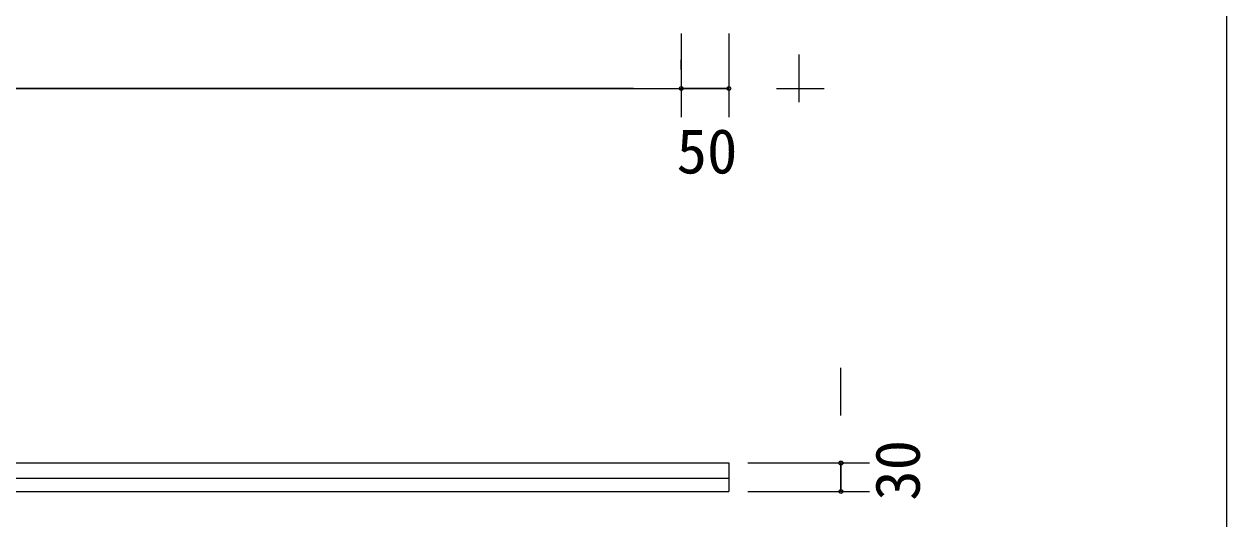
# Model space of a CAD drawing. Units: millimetres, scale not verified. Extents: x -2012 to 2012, y -1388 to 1388.
# Drawn here: x 750 to 2012, y 16 to 536 of the extents above; entities that cross this region are included whole.
import ezdxf
from ezdxf.enums import TextEntityAlignment as Align

# ---------------------------------------------------------------- set-up
doc = ezdxf.new("R2010")
doc.units = ezdxf.units.MM
doc.header["$LTSCALE"] = 8
doc.header["$PDMODE"] = 32
doc.header["$PDSIZE"] = 4
for name, color, linetype, lineweight in [('0-0_(2m)ﾒッｼュﾊﾟﾈﾙ', 7, 'Continuous', 9), ('0-1_0', 7, 'Continuous', 9), ('1-3_図面枠', 7, 'Continuous', 9)]:
    doc.layers.add(name, color=color, linetype=linetype, lineweight=lineweight)
doc.styles.add('ＭＳ ゴシック', font='')
doc.styles.get('ＭＳ ゴシック').set_extended_font_data('MS Gothic')

msp = doc.modelspace()

# ---------------------------------------------------------------- linework, layer by layer
at = {"layer": '0-0_(2m)ﾒッｼュﾊﾟﾈﾙ'}
for p, q in [((-510.402, 75.184), (1489.598, 75.184)), ((1489.598, 75.184), (1489.598, 45.184)), ((-510.402, 59.184), (1489.598, 59.184)), ((-510.402, 45.184), (1489.598, 45.184))]:
    msp.add_line(p, q, dxfattribs=at)
at = {"layer": '0-1_0'}
for p, q in [((1439.598, 526.238), (1439.598, 438.592)), ((1489.598, 526.238), (1489.598, 438.592)), ((1439.598, 488.592), (1439.598, 498.592)), ((1563.173, 504.238), (1563.173, 454.238)), ((-460.402, 468.592), (1439.598, 468.592)), ((1389.598, 468.592), (-410.402, 468.592)), ((1389.598, 468.592), (1339.598, 468.592)), ((1539.598, 468.592), (1589.598, 468.592)), ((1607.243, 125.184), (1607.243, 175.184)), ((1509.598, 75.184), (1637.243, 75.184)), ((1509.598, 45.184), (1637.243, 45.184))]:
    msp.add_line(p, q, dxfattribs=at)
for points in [[(1489.598, 468.592), (1439.598, 468.592), (1489.598, 468.592)], [(1607.243, 75.184), (1607.243, 45.184), (1607.243, 75.184)]]:
    msp.add_lwpolyline(points, dxfattribs=at)
for p in [(1439.598, 468.592), (1489.598, 468.592), (1607.243, 75.184), (1607.243, 45.184)]:
    msp.add_point(p, dxfattribs=at)
at = {"layer": '1-3_図面枠'}
msp.add_line((2012.5, -1237.5), (2012.5, 1387.5), dxfattribs=at)
msp.add_lwpolyline([(-2012.5, -1387.5), (2012.5, -1387.5), (2012.5, 1387.5), (-2012.5, 1387.5)], dxfattribs=at)

# ---------------------------------------------------------------- texts
at = {"layer": '0-1_0', "color": 2, "style": 'ＭＳ ゴシック'}
msp.add_text('50', height=46.92, dxfattribs=at).set_placement((1434.713, 365.195), align=Align.BOTTOM_LEFT)
msp.add_text('30', height=46.92, rotation=90, dxfattribs=at).set_placement((1704.086, 35.584), align=Align.BOTTOM_LEFT)

doc.saveas('drawing.dxf')
